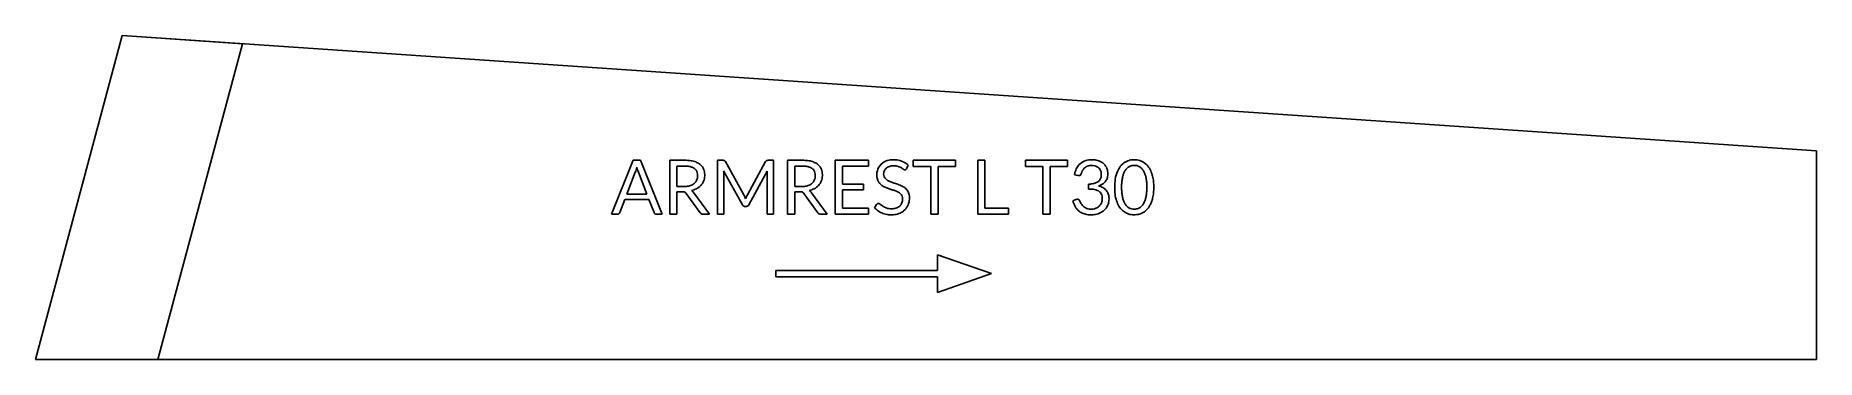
# Model space of a CAD drawing. Header units: millimetres. Extents: x 0 to 513, y 0 to 93.
import ezdxf

# ---------------------------------------------------------------- set-up
doc = ezdxf.new("R2010")
doc.units = ezdxf.units.MM
for name, color, linetype in [('LABEL', 7, 'Continuous'), ('OUTLINE', 7, 'Continuous'), ('POCKET_D15', 7, 'Continuous')]:
    doc.layers.add(name, color=color, linetype=linetype)

msp = doc.modelspace()

# ---------------------------------------------------------------- linework, layer by layer
at = {"layer": 'LABEL'}
for p, q in [((165.8, 41.75), (172.01, 57.27)), ((172.01, 57.27), (174.14, 57.27)), ((174.14, 57.27), (180.35, 41.75)), ((182.52, 41.75), (182.52, 57.27)), ((182.52, 57.27), (186.91, 57.27)), ((196.26, 41.75), (196.26, 57.27)), ((196.26, 57.27), (197.81, 57.27)), ((198.54, 56.92), (203.9, 47.36)), ((204.88, 47.37), (210.14, 56.92)), ((210.86, 57.27), (212.41, 57.27)), ((212.41, 57.27), (212.41, 41.75)), ((216.41, 41.75), (216.41, 57.27)), ((216.41, 57.27), (220.8, 57.27)), ((230.15, 41.75), (230.15, 57.27)), ((230.15, 57.27), (239.71, 57.27)), ((239.71, 57.27), (239.71, 55.56)), ((252.64, 55.51), (252.64, 57.27)), ((252.64, 57.27), (264.79, 57.27)), ((264.79, 57.27), (264.79, 55.51)), ((271.18, 41.75), (271.18, 57.27)), ((271.18, 57.27), (273.28, 57.27)), ((273.28, 57.27), (273.28, 43.52)), ((284.92, 55.51), (284.92, 57.27)), ((284.92, 57.27), (297.07, 57.27)), ((297.07, 57.27), (297.07, 55.51)), ((172.61, 53.82), (170.18, 47.51)), ((175.97, 47.51), (173.53, 53.83)), ((186.91, 55.62), (184.62, 55.62)), ((184.62, 55.62), (184.62, 49.76)), ((203.48, 44.47), (198.04, 54.21)), ((198.1, 53.16), (198.1, 41.75)), ((210.61, 54.18), (205.3, 44.47)), ((210.57, 53.16), (210.61, 54.18)), ((210.57, 41.75), (210.57, 53.16)), ((220.8, 55.62), (218.5, 55.62)), ((218.5, 55.62), (218.5, 49.76)), ((239.71, 55.56), (232.26, 55.56)), ((232.26, 55.56), (232.26, 50.41)), ((250.69, 54.85), (251.19, 55.84)), ((257.67, 55.51), (252.64, 55.51)), ((257.67, 41.75), (257.67, 55.51)), ((264.79, 55.51), (259.77, 55.51)), ((259.77, 55.51), (259.77, 41.75)), ((289.95, 55.51), (284.92, 55.51)), ((289.95, 41.75), (289.95, 55.51)), ((297.07, 55.51), (292.06, 55.51)), ((292.06, 55.51), (292.06, 41.75)), ((300.05, 52.9), (299.04, 53.07)), ((170.18, 47.51), (175.97, 47.51)), ((184.62, 49.76), (186.81, 49.76)), ((184.62, 48.23), (184.62, 41.75)), ((186.21, 48.23), (184.62, 48.23)), ((191.29, 42.2), (187.26, 47.74)), ((189.47, 47.91), (194, 41.75)), ((218.5, 49.76), (220.7, 49.76)), ((218.5, 48.23), (218.5, 41.75)), ((220.09, 48.23), (218.5, 48.23)), ((225.17, 42.2), (221.14, 47.74)), ((223.35, 47.91), (227.88, 41.75)), ((232.26, 50.41), (238.29, 50.41)), ((238.29, 48.76), (232.26, 48.76)), ((232.26, 48.76), (232.26, 43.46)), ((238.29, 50.41), (238.29, 48.76)), ((303.08, 49.01), (303.08, 50.41)), ((167.42, 41.75), (165.8, 41.75)), ((169.59, 46), (168.14, 42.25)), ((176.56, 46), (169.59, 46)), ((178.01, 42.25), (176.56, 46)), ((180.35, 41.75), (178.72, 41.75)), ((184.62, 41.75), (182.52, 41.75)), ((194, 41.75), (192.13, 41.75)), ((198.1, 41.75), (196.26, 41.75)), ((204.54, 43.98), (204.23, 43.98)), ((212.41, 41.75), (210.57, 41.75)), ((218.5, 41.75), (216.41, 41.75)), ((227.88, 41.75), (226.02, 41.75)), ((239.71, 41.75), (230.15, 41.75)), ((232.26, 43.46), (239.71, 43.46)), ((239.71, 43.46), (239.71, 41.75)), ((242.08, 44.6), (241.48, 43.6)), ((259.77, 41.75), (257.67, 41.75)), ((280, 41.75), (271.18, 41.75)), ((273.28, 43.52), (280, 43.52)), ((280, 43.52), (280, 41.75)), ((292.06, 41.75), (289.95, 41.75)), ((298.57, 45.63), (299.39, 45.98)), ((300.48, 45.69), (300.57, 45.5)), ((259.63, 30.11), (259.63, 25.61)), ((275.16, 24.68), (259.63, 30.11)), ((259.63, 25.61), (213.06, 25.61)), ((213.06, 25.61), (213.06, 23.74)), ((213.06, 23.74), (259.63, 23.74)), ((259.63, 19.24), (275.16, 24.68)), ((259.63, 23.74), (259.63, 19.24))]:
    msp.add_line(p, q, dxfattribs=at)
for centre, radius, start, end in [((186.91, 44.42), 12.86, 83.6539, 90), ((187.55, 50.19), 7.05, 72.1114, 83.6539), ((188.07, 51.78), 5.38, 59.4876, 72.1114), ((188.96, 53.29), 3.63, 40.8508, 59.4876), ((197.81, 54.45), 2.83, 85.5372, 90), ((197.97, 56.44), 0.826, 70.3462, 85.5372), ((198.13, 56.9), 0.342, 45.6448, 70.3462), ((197.77, 56.53), 0.854, 35.6109, 45.6448), ((197.59, 56.4), 1.08, 32.0861, 35.6109), ((197.26, 56.2), 1.46, 29.4759, 32.0861), ((211.36, 56.23), 1.4, 142.5285, 150.5241), ((210.6, 56.81), 0.444, 117.5881, 142.5285), ((210.62, 56.77), 0.488, 97.2643, 117.5881), ((210.86, 54.86), 2.41, 93.1108, 97.2643), ((210.85, 55.09), 2.18, 91.3672, 93.1108), ((210.86, 54.49), 2.78, 90, 91.3672), ((220.8, 44.42), 12.86, 83.6539, 90), ((221.44, 50.19), 7.05, 72.1114, 83.6539), ((221.95, 51.78), 5.38, 59.4876, 72.1114), ((222.84, 53.29), 3.63, 40.8508, 59.4876), ((246.35, 53.13), 4.21, 119.6172, 149.446), ((246.68, 52.55), 4.88, 97.7343, 119.6172), ((246.99, 50.27), 7.18, 82.7571, 97.7343), ((247.11, 51.25), 6.19, 65.5549, 82.7571), ((247.45, 51.99), 5.37, 45.7848, 65.5549), ((303.5, 52.99), 4.33, 117.8766, 141.2574), ((303.96, 52.11), 5.33, 98.7838, 117.8766), ((304.12, 51.07), 6.38, 89.1413, 98.7838), ((304.13, 51.49), 5.96, 78.8241, 89.1413), ((304.33, 52.49), 4.95, 59.5982, 78.8241), ((304.99, 53.62), 3.63, 33.5943, 59.5982), ((316.16, 52.56), 4.91, 125.7594, 143.9551), ((316, 52.78), 4.63, 104.6181, 125.7594), ((316.24, 51.85), 5.6, 87.066, 104.6181), ((316.26, 52.22), 5.23, 66.6804, 87.066), ((316.47, 52.7), 4.7, 44.0774, 66.6804), ((163.91, 57.16), 9.32, 338.9625, 343.7029), ((139.68, 64.25), 34.57, 343.7029, 344.9816), ((190.44, 59.8), 17.95, 194.5345, 196.9864), ((181.4, 57.03), 8.49, 196.9864, 202.1663), ((186.91, 47.02), 8.6, 85.8797, 90), ((187.11, 49.74), 5.87, 79.8434, 85.8797), ((187.36, 51.13), 4.46, 67.5116, 79.8434), ((188.12, 52.97), 2.47, 45.4146, 67.5116), ((188.34, 53.2), 2.15, 24.2775, 45.4146), ((187.91, 52.61), 2.61, 318.2325, 340.1679), ((187.79, 52.95), 2.76, 7.7652, 24.2775), ((187.48, 52.76), 3.07, 340.1679, 355.2763), ((186.83, 52.82), 3.72, 355.2763, 7.7652), ((188.53, 52.79), 4.03, 316.4893, 338.1098), ((189.09, 53.41), 3.45, 15.2187, 40.8508), ((188.14, 52.95), 4.46, 338.1098, 357.7017), ((187.51, 52.97), 5.09, 357.7017, 15.2187), ((187.31, 52.97), 10.8, 3.7877, 6.5819), ((190.14, 53.16), 7.97, 360, 3.7877), ((220.8, 47.02), 8.6, 85.8797, 90), ((220.99, 49.74), 5.87, 79.8434, 85.8797), ((221.24, 51.13), 4.46, 67.5116, 79.8434), ((222, 52.97), 2.47, 45.4146, 67.5116), ((222.23, 53.2), 2.15, 24.2775, 45.4146), ((221.79, 52.61), 2.61, 318.2325, 340.1679), ((221.67, 52.95), 2.76, 7.7652, 24.2775), ((221.36, 52.76), 3.07, 340.1679, 355.2763), ((220.72, 52.82), 3.72, 355.2763, 7.7652), ((222.42, 52.79), 4.03, 316.4893, 338.1098), ((222.98, 53.41), 3.45, 15.2187, 40.8508), ((222.02, 52.95), 4.46, 338.1098, 357.7017), ((221.39, 52.97), 5.09, 357.7017, 15.2187), ((246.26, 53.18), 4.11, 149.446, 180), ((247.57, 53.18), 5.43, 180, 190.3704), ((245.51, 52.8), 3.32, 190.3704, 207.2331), ((245.68, 52.89), 3.52, 207.2331, 220.2945), ((246.68, 53.29), 2.58, 171.8586, 188.8118), ((246.37, 53.34), 2.27, 149.2527, 171.8586), ((245.66, 53.14), 1.55, 188.8118, 216.7537), ((246.28, 53.39), 2.16, 125.5377, 149.2527), ((246.39, 53.68), 2.46, 216.7537, 229.8623), ((246.85, 54.23), 3.18, 229.8623, 240.0013), ((246.6, 52.94), 2.72, 101.9537, 125.5377), ((248.08, 56.36), 5.64, 240.0013, 246.6284), ((247.01, 51), 4.7, 88.168, 101.9537), ((247.01, 50.81), 4.89, 81.6667, 88.168), ((247.3, 52.79), 2.89, 70.6836, 81.6667), ((246.4, 50.24), 5.59, 61.8373, 70.6836), ((246.42, 50.28), 5.55, 52.9269, 61.8373), ((250.67, 55.9), 1.49, 232.9269, 241.1836), ((250.22, 55.08), 0.554, 241.1836, 263.1492), ((250.21, 55.01), 0.489, 263.1492, 287.5144), ((250.22, 54.97), 0.451, 287.5144, 313.8767), ((250.01, 55.19), 0.753, 313.8767, 323.3978), ((249.59, 55.5), 1.27, 323.3978, 329.0362), ((305.34, 52.17), 6.36, 158.8894, 171.8699), ((303.76, 52.78), 4.67, 141.2574, 158.8894), ((300.34, 54.91), 2.03, 261.8699, 269.7722), ((300.33, 53.57), 0.691, 269.7722, 292.751), ((300.38, 53.46), 0.571, 292.751, 327.3916), ((299.87, 53.79), 1.18, 327.3916, 344.5778), ((304.48, 52.56), 3.59, 152.415, 165.3791), ((303.85, 52.89), 2.88, 136.2905, 152.415), ((303.79, 52.96), 2.8, 110.9411, 136.2905), ((304, 52.39), 3.4, 90, 110.9411), ((304, 51.93), 3.86, 76.1034, 90), ((304.33, 53.26), 2.49, 54.737, 76.1034), ((304.2, 53.3), 2.71, 296.2383, 314.0739), ((304.53, 53.53), 2.16, 28.5929, 54.737), ((304.7, 52.79), 2, 314.0739, 338.0913), ((304.07, 53.28), 2.68, 7.4396, 28.5929), ((304.01, 53.07), 2.74, 338.0913, 354.8999), ((303.07, 53.15), 3.69, 354.8999, 7.4396), ((305.48, 53.06), 3.09, 308.6064, 330.1918), ((304.94, 53.59), 3.69, 9.2435, 33.5943), ((305.16, 53.25), 3.47, 330.1918, 349.4868), ((304.07, 53.45), 4.57, 349.4868, 9.2435), ((326.62, 49.51), 16.01, 171.6032, 180), ((319.8, 50.51), 9.11, 156.9058, 171.6032), ((317.79, 51.37), 6.93, 143.9551, 156.9058), ((321.54, 50.36), 8.89, 166.1453, 174.4223), ((321.71, 50.32), 9.07, 160.1817, 166.1453), ((317.82, 51.72), 4.94, 149.2519, 160.1817), ((316.98, 52.22), 3.96, 137.4475, 149.2519), ((316.05, 53.08), 2.69, 120.1282, 137.4475), ((316.19, 52.83), 2.98, 101.2555, 120.1282), ((316.23, 52.64), 3.17, 83.502, 101.2555), ((316.23, 52.61), 3.21, 70.6129, 83.502), ((316.37, 53.02), 2.77, 55.7092, 70.6129), ((316.28, 52.89), 2.92, 39.2302, 55.7092), ((315.25, 52.04), 4.26, 27.8931, 39.2302), ((314.03, 51.4), 5.64, 17.9072, 27.8931), ((310.99, 50.42), 8.84, 11.5198, 17.9072), ((309.62, 50.14), 10.23, 3.9967, 11.5198), ((315.83, 52.08), 5.59, 26.8455, 44.0774), ((312.58, 50.44), 9.23, 16.3558, 26.8455), ((312.18, 50.32), 9.65, 7.2509, 16.3558), ((306.32, 49.57), 15.56, 1.5955, 7.2509), ((186.21, 45.23), 3, 85.597, 90), ((186.33, 46.76), 1.46, 76.5782, 85.597), ((186.47, 47.37), 0.836, 50.7699, 76.5782), ((186.81, 56.21), 6.46, 270, 280.3995), ((186.11, 46.93), 1.41, 35.3112, 50.7699), ((187.3, 53.55), 3.74, 280.3995, 298.2374), ((187.34, 54.85), 6.44, 282.8937, 296.6812), ((187.8, 46.91), 1.93, 45.405, 59.7436), ((187.72, 52.78), 2.87, 298.2374, 318.2325), ((187.29, 46.39), 2.66, 34.992, 45.405), ((188.23, 53.08), 4.46, 296.6812, 316.4893), ((200.42, 45.33), 4.02, 21.5128, 30.2564), ((176.6, 35.94), 29.63, 20.3231, 21.5128), ((213.49, 42.99), 9.66, 156.6604, 160.3462), ((211.2, 43.97), 7.18, 151.6992, 156.6604), ((220.09, 45.23), 3, 85.597, 90), ((220.21, 46.76), 1.46, 76.5782, 85.597), ((220.36, 47.37), 0.836, 50.7699, 76.5782), ((220.7, 56.21), 6.46, 270, 280.3995), ((219.99, 46.93), 1.41, 35.3112, 50.7699), ((221.19, 53.55), 3.74, 280.3995, 298.2374), ((221.22, 54.85), 6.44, 282.8937, 296.6812), ((221.69, 46.91), 1.93, 45.405, 59.7436), ((221.6, 52.78), 2.87, 298.2374, 318.2325), ((221.18, 46.39), 2.66, 34.992, 45.405), ((222.11, 53.08), 4.46, 296.6812, 316.4893), ((245.8, 52.99), 3.68, 220.2945, 232.797), ((246.29, 53.64), 4.49, 232.797, 246.5378), ((250.21, 62.67), 14.34, 246.5378, 250.8602), ((254.1, 73.88), 26.2, 250.8602, 252.8266), ((248.85, 58.14), 7.57, 246.6284, 251.5651), ((210.06, -68.62), 122.95, 72.4076, 72.8266), ((183, -139.42), 200.67, 71.1498, 71.5651), ((245.14, 42.01), 6.89, 67.0201, 72.4076), ((242.7, 35.46), 15.88, 65.908, 71.1498), ((245.84, 43.66), 5.1, 59.7436, 67.0201), ((246.93, 45.53), 2.93, 48.6428, 59.7436), ((247.25, 45.89), 2.46, 35.4069, 48.6428), ((247.1, 45.3), 5.1, 58.9411, 65.908), ((247.92, 46.37), 1.63, 8.63, 35.4069), ((246.35, 46.13), 3.22, 354.9204, 8.63), ((247.34, 45.7), 4.64, 51.2793, 58.9411), ((248, 46.52), 3.58, 32.387, 51.2793), ((248.35, 46.74), 3.17, 11.1262, 32.387), ((247.14, 46.5), 4.4, 0.4394, 11.1262), ((245.7, 46.49), 5.84, 352.3792, 0.4394), ((302.99, 58.52), 8.12, 270.6296, 279.0736), ((303.08, 36.53), 12.48, 86.9016, 90), ((303.35, 41.44), 7.57, 81.7947, 86.9016), ((303.65, 54.43), 3.97, 279.0736, 296.2383), ((303.63, 43.39), 5.6, 73.7961, 81.7947), ((304.25, 45.51), 3.38, 60.5966, 73.7961), ((304.78, 46.45), 2.3, 41.2047, 60.5966), ((304.42, 55.01), 5.32, 286.607, 295.5138), ((304.47, 44.33), 5.77, 61.7716, 75.196), ((305.07, 46.71), 1.91, 17.8961, 41.2047), ((305.16, 53.46), 3.61, 295.5138, 308.6064), ((303.59, 46.23), 3.47, 7.209, 17.8961), ((303.39, 46.21), 3.67, 357.1149, 7.209), ((305.6, 46.44), 3.37, 39.0194, 61.7716), ((305.74, 46.55), 3.19, 19.4653, 39.0194), ((304.93, 46.27), 4.06, 4.0167, 19.4653), ((304.04, 46.2), 4.94, 347.7637, 4.0167), ((327.21, 49.51), 16.6, 180, 186.8171), ((320.41, 48.69), 9.75, 186.8171, 198.3941), ((329.64, 49.57), 17.04, 174.4223, 178.7492), ((333.18, 49.49), 20.57, 178.7492, 182.6306), ((324.36, 49.09), 11.74, 182.6306, 189.4249), ((321.73, 48.65), 9.08, 189.4249, 195.8908), ((319.26, 47.95), 6.51, 195.8908, 204.9073), ((310.98, 48.66), 8.86, 339.9944, 346.0853), ((311.03, 48.65), 8.81, 346.0853, 354.4251), ((302.86, 49.44), 17.01, 354.4251, 358.7487), ((300.6, 49.51), 19.28, 0, 3.9967), ((299.09, 49.51), 20.78, 359.4, 0), ((300.73, 49.49), 19.14, 358.7487, 359.4), ((312.21, 48.66), 9.61, 339.6273, 346.1573), ((311.25, 48.9), 10.6, 346.1573, 354.7232), ((304.65, 49.51), 17.22, 354.7232, 360), ((304.48, 49.52), 17.4, 0.7711, 1.5955), ((303.27, 49.51), 18.6, 0, 0.7711), ((167.42, 42.5), 0.751, 270, 305.2885), ((167.4, 42.54), 0.794, 305.2885, 338.7495), ((178.86, 42.59), 0.921, 201.8014, 215.7114), ((178.8, 42.55), 0.842, 215.7114, 230.9061), ((178.63, 42.34), 0.575, 230.9061, 255.0144), ((178.72, 42.68), 0.933, 255.0144, 270), ((192.21, 42.76), 1.08, 211.373, 214.7522), ((192.13, 42.7), 0.979, 214.7522, 218.4645), ((192.02, 42.61), 0.841, 218.4645, 248.0512), ((192.13, 42.9), 1.15, 248.0512, 270), ((204.67, 45.13), 1.37, 209.0546, 214.5203), ((204.41, 44.95), 1.05, 214.5203, 221.6335), ((204.24, 44.8), 0.819, 221.6335, 245.7316), ((204.23, 44.8), 0.813, 245.7316, 270), ((204.54, 44.93), 0.949, 270, 273.587), ((204.54, 44.84), 0.861, 273.587, 277.5394), ((204.56, 44.73), 0.745, 277.5394, 309.217), ((204.33, 45), 1.1, 309.217, 330.9454), ((226.09, 42.76), 1.08, 211.373, 214.7522), ((226.01, 42.7), 0.979, 214.7522, 218.4645), ((225.9, 42.61), 0.841, 218.4645, 248.0512), ((226.02, 42.9), 1.15, 248.0512, 270), ((246.03, 47.89), 6.26, 223.2851, 236.7451), ((242.78, 44.09), 0.865, 129.38, 143.9726), ((242.58, 44.34), 0.545, 106.3895, 129.38), ((242.57, 44.38), 0.501, 65.3708, 106.3895), ((246.25, 48.23), 6.66, 236.7451, 249.4006), ((242.19, 43.56), 1.41, 50.1944, 65.3708), ((247.2, 49.57), 6.42, 230.1944, 234.2394), ((250.79, 54.55), 12.55, 234.2394, 236.3099), ((246.31, 47.83), 4.48, 236.3099, 243.9293), ((246.17, 48.02), 6.43, 249.4006, 263.1209), ((247.53, 50.33), 7.27, 243.9293, 248.6294), ((246.05, 46.55), 3.21, 248.6294, 262.4613), ((246.32, 49.25), 7.68, 263.1209, 274.6372), ((246.41, 49.22), 5.9, 262.4613, 270), ((246.41, 47.82), 4.5, 270, 285.1668), ((246.46, 47.59), 6.01, 274.6372, 289.58), ((246.86, 46.17), 2.79, 285.1668, 309.4566), ((246.89, 46.38), 4.73, 289.58, 308.5065), ((247.06, 45.92), 2.47, 309.4566, 333.8845), ((246.69, 46.1), 2.88, 333.8845, 354.9204), ((247.15, 46.06), 4.31, 308.5065, 332.0318), ((246.54, 46.38), 5, 332.0318, 352.3792), ((308.55, 48.75), 10.46, 197.354, 202.125), ((307.11, 48.17), 8.91, 202.125, 207.7241), ((303.44, 46.24), 4.76, 207.7241, 218.7865), ((299.89, 44.81), 1.27, 95.6673, 113.1986), ((303, 45.88), 4.2, 218.7865, 231.3328), ((299.85, 45.25), 0.827, 69.0202, 95.6673), ((299.93, 45.46), 0.603, 45.9648, 69.0202), ((299.91, 45.44), 0.633, 23.9625, 45.9648), ((303, 45.88), 4.2, 231.3328, 250.3028), ((314.08, 52.02), 15, 205.7693, 208.6405), ((303.6, 46.3), 3.06, 208.6405, 222.6375), ((303.63, 46.33), 3.1, 222.6375, 236.4077), ((303.55, 47.43), 5.84, 250.3028, 263.9965), ((303.63, 46.32), 3.09, 236.4077, 250.2319), ((303.57, 46.16), 2.92, 250.2319, 264.3204), ((303.78, 49.52), 7.95, 263.9965, 274.542), ((303.78, 48.33), 5.1, 264.3204, 272.4126), ((303.84, 47.03), 3.81, 272.4126, 284.3433), ((303.94, 47.43), 5.85, 274.542, 288.8315), ((303.99, 46.44), 3.2, 284.3433, 298.5231), ((304.07, 46.29), 3.03, 298.5231, 326.6644), ((304.16, 46.8), 5.18, 288.8315, 306.9653), ((304.27, 46.16), 2.79, 326.6644, 357.1149), ((304.69, 46.09), 4.29, 306.9653, 328.749), ((304.76, 46.05), 4.22, 328.749, 347.7637), ((318.9, 48.19), 8.16, 198.3941, 209.9013), ((316.45, 46.78), 5.33, 209.9013, 227.4261), ((315.99, 46.28), 4.65, 227.4261, 244.8636), ((317.6, 47.18), 4.69, 204.9073, 215.5393), ((316.31, 46.26), 3.1, 215.5393, 231.5696), ((316.15, 46.62), 5.03, 244.8636, 261.0009), ((316.07, 45.95), 2.7, 231.5696, 248.8259), ((316.24, 46.4), 3.19, 248.8259, 263.502), ((316.23, 47.15), 5.56, 261.0009, 277.2688), ((316.24, 46.38), 3.17, 263.502, 281.267), ((316.28, 46.2), 2.99, 281.267, 300.102), ((316.28, 46.77), 5.18, 277.2688, 294.7371), ((316.41, 45.98), 2.72, 300.102, 317.2572), ((315.47, 46.84), 4, 317.2572, 328.9789), ((316.54, 46.2), 4.56, 294.7371, 315.3631), ((314.71, 47.3), 4.89, 328.9789, 339.9944), ((315.58, 47.16), 5.91, 315.3631, 331.336), ((314.13, 47.95), 7.57, 331.336, 339.6273)]:
    msp.add_arc(centre, radius, start, end, dxfattribs=at)
at = {"layer": 'OUTLINE'}
for p, q in [((0, 0), (24.96, 93.14)), ((24.96, 93.14), (512.6, 60)), ((512.6, 60), (512.6, 0)), ((512.6, 0), (0, 0))]:
    msp.add_line(p, q, dxfattribs=at)
at = {"layer": 'POCKET_D15'}
for p, q in [((0, 0), (24.96, 93.14)), ((24.96, 93.14), (59.53, 90.79)), ((59.53, 90.79), (35.2, 0)), ((35.2, 0), (0, 0))]:
    msp.add_line(p, q, dxfattribs=at)

doc.saveas('drawing.dxf')
